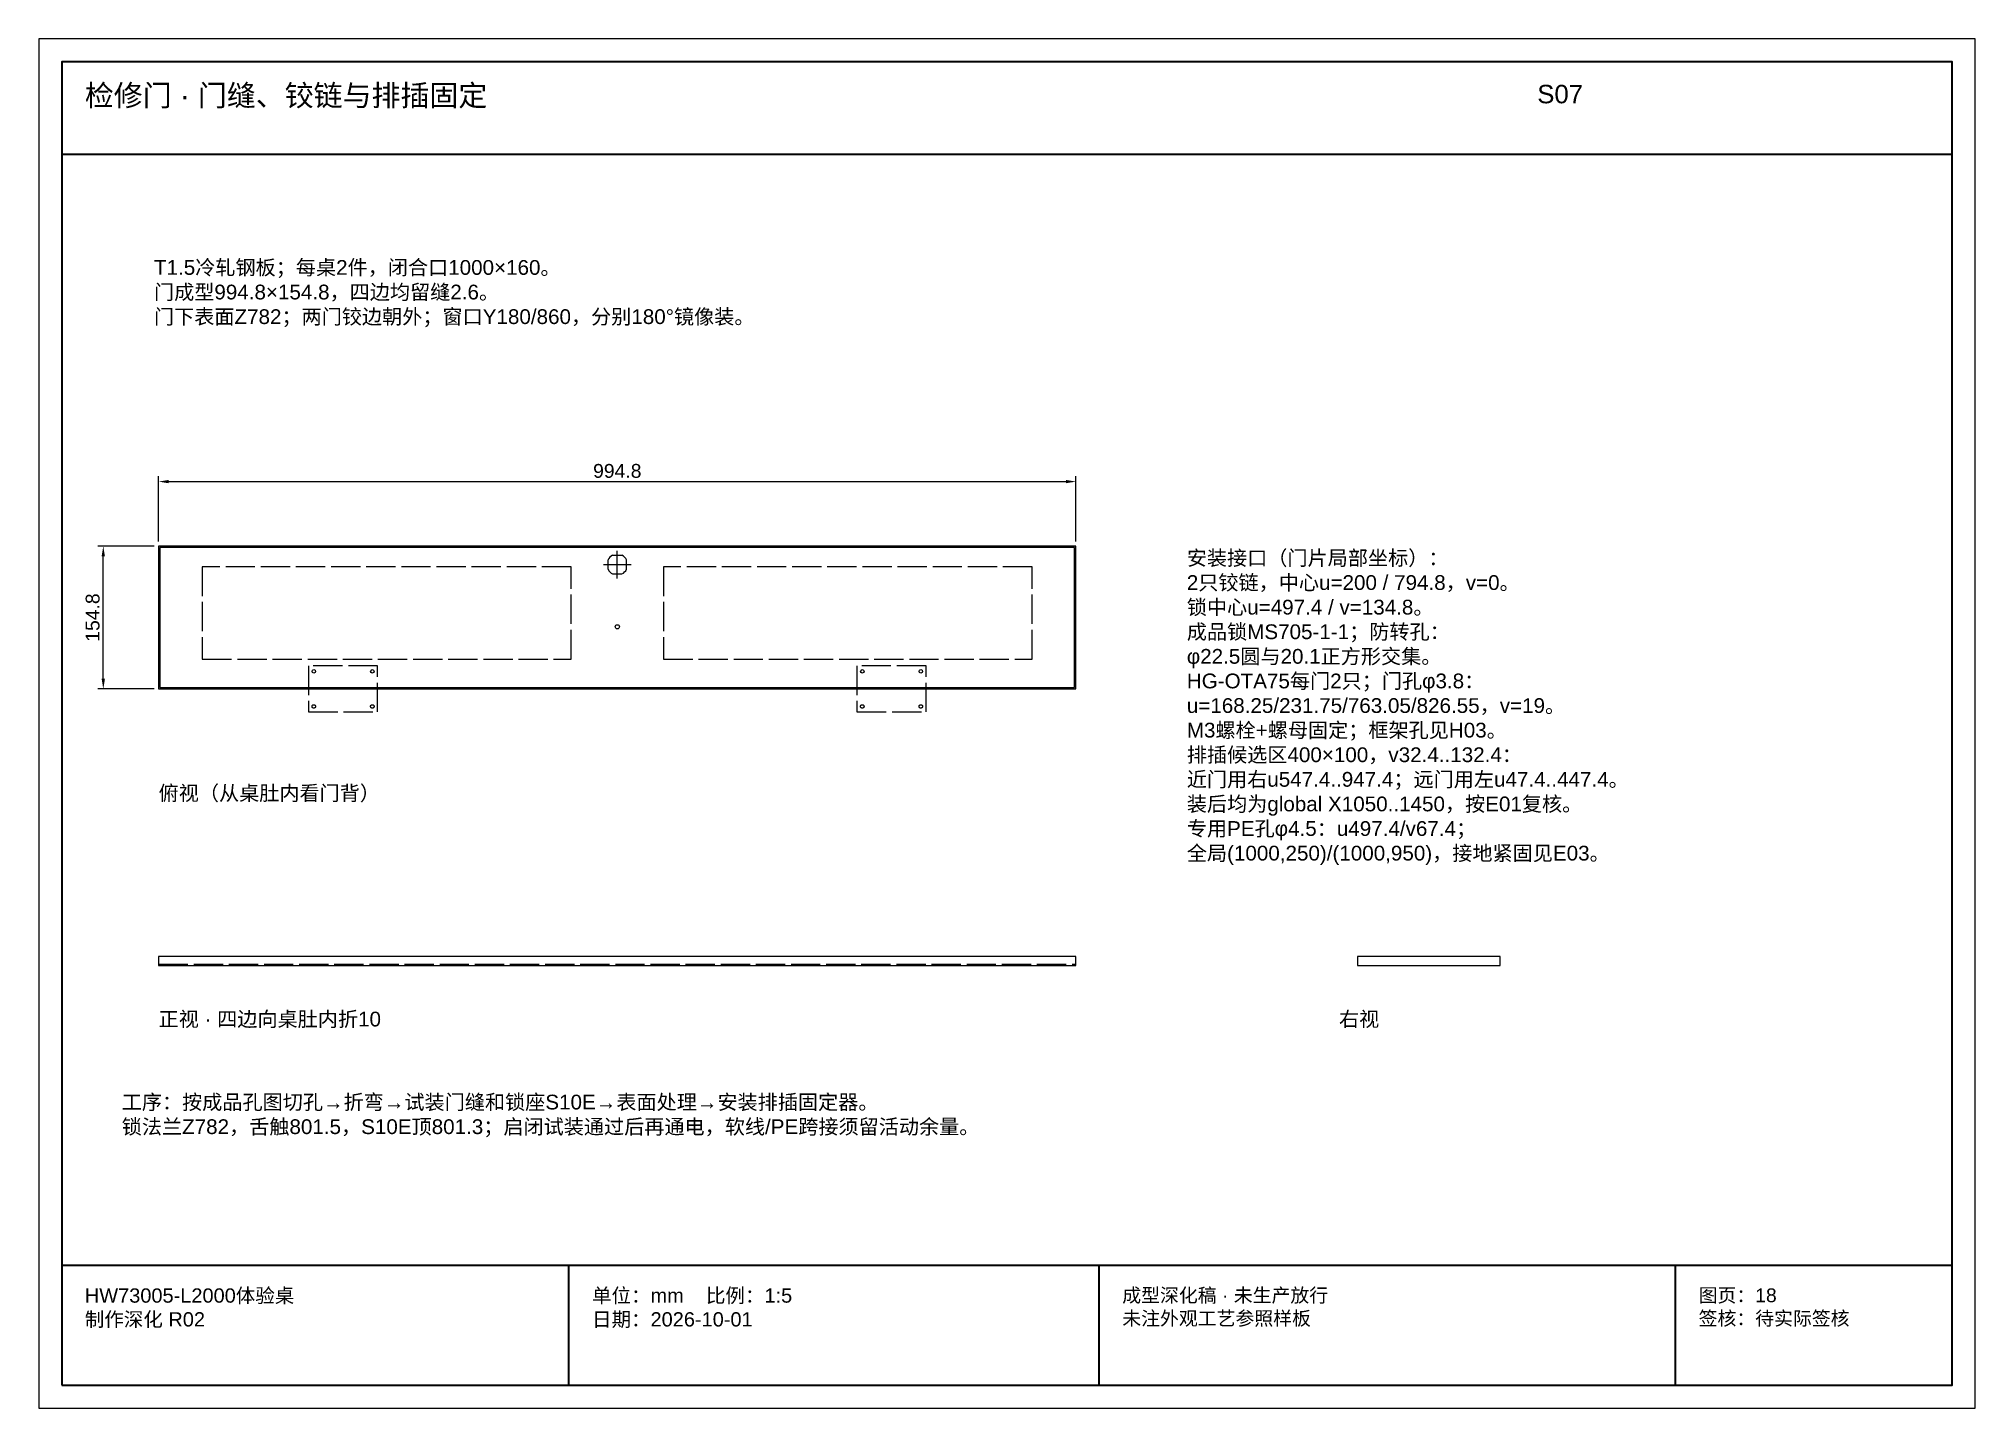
# Paper-space layout 'S07' of a CAD drawing. Header units: millimetres. Extents: x 0 to 420, y 0 to 297.
# The model-space entities are those that its viewports show. They can reach past a viewport. Long polylines and large blocks are cut down to what shows.
import ezdxf

# ---------------------------------------------------------------- set-up
doc = ezdxf.new("R2010")
doc.units = ezdxf.units.MM
doc.linetypes.add('CENTER', pattern=[5.08, 3.175, -0.635, 0.635, -0.635])
doc.linetypes.add('DASHED', pattern=[1.524, 1.27, -0.254])
for name, color, linetype, lineweight in [('CENTER', 8, 'CENTER', 13), ('DIM', 7, 'Continuous', 13), ('FRAME', 7, 'Continuous', 35), ('HIDDEN', 8, 'DASHED', 13), ('NOTE', 7, 'Continuous', 18), ('OUTLINE', 7, 'Continuous', 25)]:
    doc.layers.add(name, color=color, linetype=linetype, lineweight=lineweight)
doc.styles.add('CN', font='Arial Unicode.ttf')
doc.dimstyles.new('D5', dxfattribs={"dimtxt": 15, "dimasz": 11, "dimexe": 6, "dimexo": 5, "dimgap": 4, "dimtad": 1, "dimdsep": 46, "dimtxsty": 'CN', "dimcen": 2.5, "dimclrd": 7, "dimclre": 7, "dimclrt": 7, "dimazin": 3, "dimtfac": 1, "dimtmove": 0, "dimatfit": 3})

msp = doc.modelspace()

# ---------------------------------------------------------------- linework, layer by layer
at = {"layer": 'CENTER'}
for p, q in [((204627.4, 899.8), (204627.4, 929.8)), ((204612.4, 914.8), (204642.4, 914.8)), ((204292.5, 780), (204367.5, 780)), ((204887.3, 780), (204962.3, 780))]:
    msp.add_line(p, q, dxfattribs=at)
at = {"layer": 'FRAME'}
for p, q in [((204025, 1360), (206075, 1360)), ((204025, 155), (206075, 155)), ((204575, 25), (204575, 155)), ((205150, 25), (205150, 155)), ((205775, 25), (205775, 155))]:
    msp.add_line(p, q, dxfattribs=at)
msp.add_lwpolyline([(204025, 25), (206075, 25), (206075, 1460), (204025, 1460)], close=True, dxfattribs=at)
at = {"layer": 'HIDDEN'}
msp.add_line((204130, 481.5), (205124.8, 481.5), dxfattribs=at)
for points in [[(204177.4, 812.4), (204577.4, 812.4), (204577.4, 912.4), (204177.4, 912.4)], [(204677.4, 812.4), (205077.4, 812.4), (205077.4, 912.4), (204677.4, 912.4)], [(204292.5, 755), (204367.5, 755), (204367.5, 805), (204292.5, 805)], [(204887.3, 755), (204962.3, 755), (204962.3, 805), (204887.3, 805)]]:
    msp.add_lwpolyline(points, close=True, dxfattribs=at)
for centre in [(204298.25, 761), (204361.75, 761), (204893.05, 761), (204956.55, 761)]:
    msp.add_circle(centre, 1.9, dxfattribs=at)
at = {"layer": 'OUTLINE'}
for p, q in [((204622.344, 924.85), (204632.456, 924.85)), ((204617.35, 909.744), (204617.35, 919.856)), ((204622.344, 904.75), (204632.456, 904.75)), ((204637.45, 909.744), (204637.45, 919.856))]:
    msp.add_line(p, q, dxfattribs=at)
for points in [[(204130, 780), (205124.8, 780), (205124.8, 934.8), (204130, 934.8)], [(204131.5, 781.5), (205123.3, 781.5), (205123.3, 933.3), (204131.5, 933.3)], [(204130, 480), (205124.8, 480), (205124.8, 490), (204130, 490)], [(205430, 480), (205584.8, 480), (205584.8, 490), (205430, 490)]]:
    msp.add_lwpolyline(points, close=True, dxfattribs=at)
for centre, radius in [((204627.4, 847.4), 2.25), ((204298.25, 799), 1.9), ((204361.75, 799), 1.9), ((204893.05, 799), 1.9), ((204956.55, 799), 1.9)]:
    msp.add_circle(centre, radius, dxfattribs=at)
for start, end in [(116.704852, 153.295148), (26.704852, 63.295148), (206.704852, 243.295148), (296.704852, 333.295148)]:
    msp.add_arc((204627.4, 914.8), 11.25, start, end, dxfattribs=at)

# ---------------------------------------------------------------- texts
at = {"layer": 'NOTE', "attachment_point": 1, "style": 'CN'}
for s, insert, char_height, width in [('检修门 · 门缝、铰链与排插固定', (204050, 1435), 23, 1550), ('S07', (205625, 1435), 20, 450), ('T1.5冷轧钢板；每桌2件，闭合口1000×160。\\P门成型994.8×154.8，四边均留缝2.6。\\P门下表面Z782；两门铰边朝外；窗口Y180/860，分别180°镜像装。', (204125, 1245), 16, 1750), ('安装接口（门片局部坐标）：\\P2只铰链，中心u=200 / 794.8，v=0。\\P锁中心u=497.4 / v=134.8。\\P成品锁MS705-1-1；防转孔：\\Pφ22.5圆与20.1正方形交集。\\PHG-OTA75每门2只；门孔φ3.8：\\Pu=168.25/231.75/763.05/826.55，v=19。\\PM3螺栓+螺母固定；框架孔见H03。\\P排插候选区400×100，v32.4..132.4：\\P近门用右u547.4..947.4；远门用左u47.4..447.4。\\P装后均为global X1050..1450，按E01复核。\\P专用PE孔φ4.5：u497.4/v67.4；\\P全局(1000,250)/(1000,950)，接地紧固见E03。', (205245, 930), 16, 770), ('俯视（从桌肚内看门背）', (204130, 675), 16, 1350), ('正视 · 四边向桌肚内折10', (204130, 430), 16, 1600), ('右视', (205410, 430), 16, 550), ('工序：按成品孔图切孔→折弯→试装门缝和锁座S10E→表面处理→安装排插固定器。\\P锁法兰Z782，舌触801.5，S10E顶801.3；启闭试装通过后再通电，软线/PE跨接须留活动余量。', (204090, 340), 16, 1880), ('HW73005-L2000体验桌\\P制作深化 R02', (204050, 130), 15.5, 500), ('单位：mm    比例：1:5\\P日期：2026-10-01', (204600, 130), 15.5, 525), ('成型深化稿 · 未生产放行\\P未注外观工艺参照样板', (205175, 130), 15, 575), ('图页：18\\P签核：待实际签核', (205800, 130), 15, 275)]:
    msp.add_mtext(s, dxfattribs=dict(at, insert=insert, char_height=char_height, width=width))

# ---------------------------------------------------------------- dimensions: what is measured, and where the dimension line sits
at = {"layer": 'DIM'}
msp.add_linear_dim(base=(204130, 1004.8), p1=(204130, 934.8), p2=(205124.8, 934.8), dimstyle='D5', dxfattribs=at).render()
msp.add_linear_dim(base=(204070, 780), p1=(204130, 780), p2=(204130, 934.8), angle=90, dimstyle='D5', dxfattribs=at).render()

psp = doc.layouts.new('S07')

# ---------------------------------------------------------------- viewports
at = {"layer": 'Defpoints'}
psp.add_viewport(center=(210, 148.5), size=(420, 297), view_center_point=(205050, 742.5), view_height=1485, dxfattribs=at)

doc.saveas('drawing.dxf')
